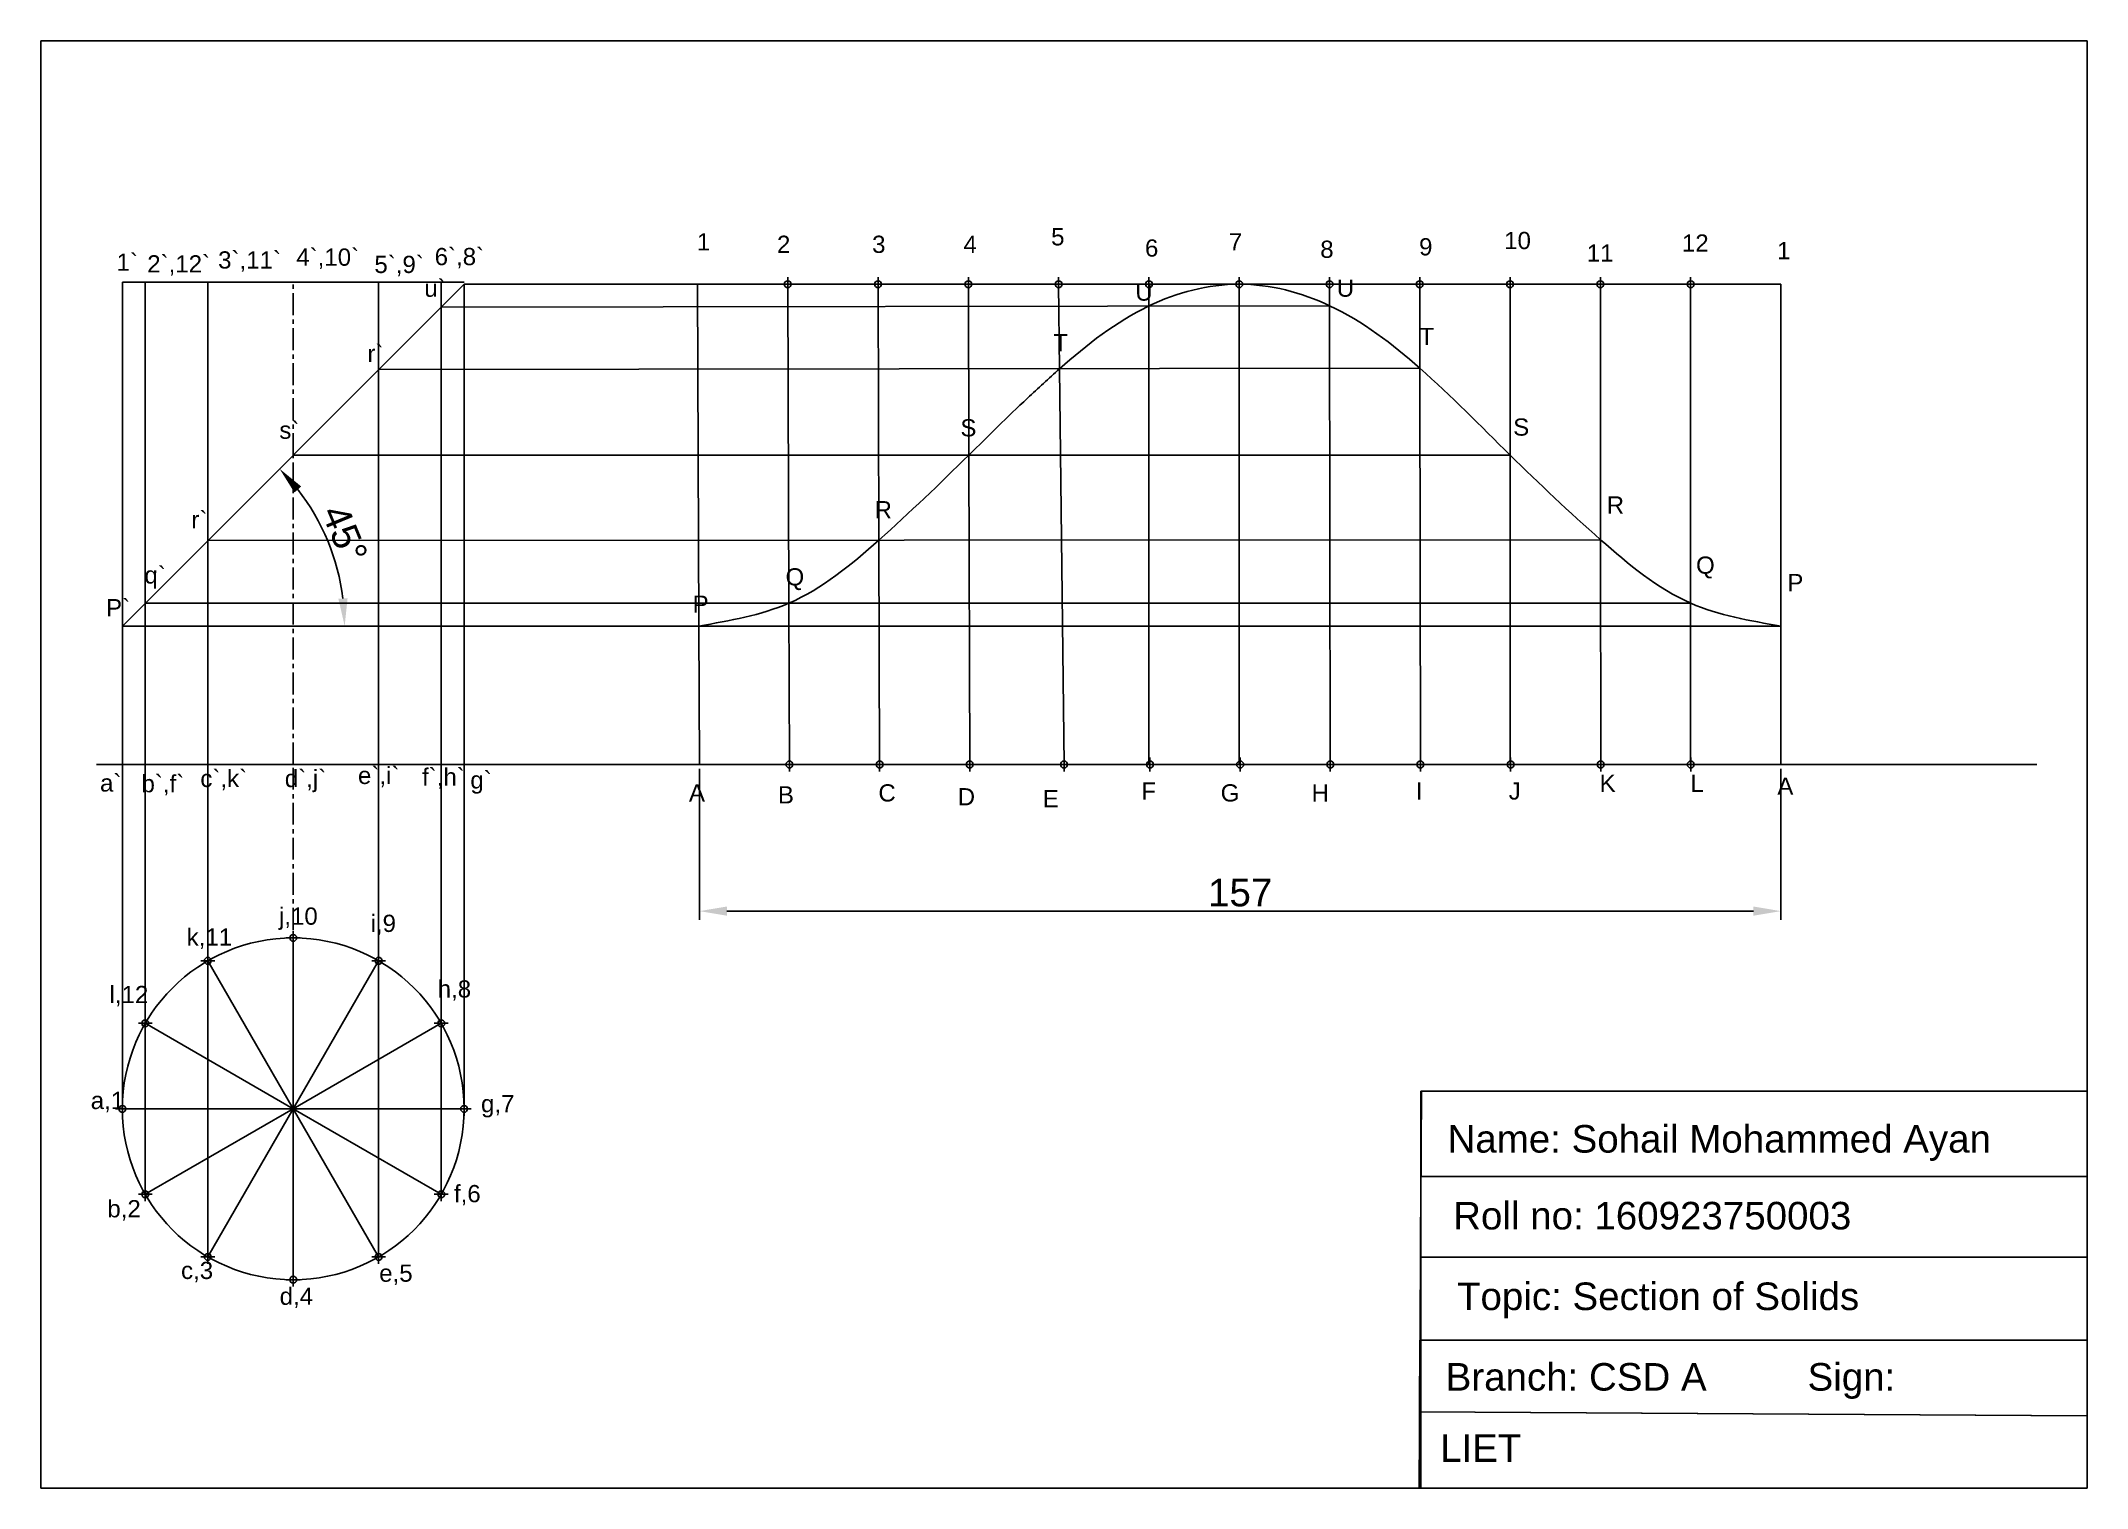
# Model space of a CAD drawing. Header units: millimetres. Extents: x 0 to 297, y 0 to 210.
import ezdxf

# ---------------------------------------------------------------- set-up
doc = ezdxf.new("R2010")
doc.units = ezdxf.units.MM
doc.header["$PDMODE"] = 34
doc.header["$PDSIZE"] = -4
doc.linetypes.add('CENTER', pattern=[50.8, 31.75, -6.35, 6.35, -6.35])
doc.styles.get("Standard").update_dxf_attribs({"font": 'arial.ttf'})
doc.dimstyles.new('Annotative', dxfattribs={"dimscale": 0, "dimtxt": 4, "dimasz": 4, "dimexe": 1.25, "dimexo": 0.625, "dimtad": 1, "dimtoh": 1, "dimdec": 0, "dimtxsty": 'Standard', "dimcen": 2.5, "dimadec": 0, "dimazin": 0, "dimtfac": 1, "dimtdec": 0, "dimtmove": 0, "dimatfit": 3, "dimfxl": 1, "dimarcsym": 0})

# ---------------------------------------------------------------- blocks, each defined once
blk = doc.blocks.new('*D1')
at = {"color": 0, "lineweight": -2, "transparency": 16777216}
for p, q in [((95.57, 104.38), (95.57, 82.47)), ((252.57, 104.38), (252.57, 82.47)), ((99.57, 83.72), (248.57, 83.72))]:
    blk.add_line(p, q, dxfattribs=at)
at = {"color": 0, "transparency": 16777216}
for points in [[(99.57, 84.39), (99.57, 83.06), (95.57, 83.72)], [(248.57, 84.39), (248.57, 83.06), (252.57, 83.72)]]:
    blk.add_solid(points, dxfattribs=at)
at = {"layer": 'Defpoints', "color": 0, "transparency": 16777216}
for p in [(95.57, 105), (252.57, 105), (252.57, 83.72)]:
    blk.add_point(p, dxfattribs=at)
at = {"color": 0, "transparency": 16777216, "insert": (174.07, 86.39), "char_height": 4, "attachment_point": 5}
blk.add_mtext('157', dxfattribs=at)
blk = doc.blocks.new('*D2')
at = {"color": 0, "lineweight": -2, "transparency": 16777216}
blk.add_arc((11.82, 125.09), 32.27, 7.1058, 37.8942, dxfattribs=at)
at = {"color": 0, "transparency": 16777216}
for points in [[(36.79, 144.47), (37.78, 145.35), (34.64, 147.91)], [(44.51, 129.12), (43.18, 129.04), (44.09, 125.09)]]:
    blk.add_solid(points, dxfattribs=at)
at = {"layer": 'Defpoints', "color": 0, "transparency": 16777216}
for p in [(61.43, 174.7), (42.99, 133.44), (11.82, 125.09), (11.82, 125.09), (252.57, 125.09)]:
    blk.add_point(p, dxfattribs=at)
at = {"color": 0, "transparency": 16777216, "insert": (44.09, 138.46), "char_height": 4, "attachment_point": 5, "rotation": 292.5}
blk.add_mtext('45°', dxfattribs=at)

msp = doc.modelspace()

# ---------------------------------------------------------------- linework, layer by layer
at = {"color": 251, "true_color": 0x636466}
for p, q in [((11.82, 175), (61.43, 175)), ((11.82, 125.09), (11.82, 175)), ((15.14, 128.41), (15.14, 175)), ((24.22, 137.49), (24.22, 175)), ((49.02, 162.3), (49.02, 175)), ((58.1, 171.38), (58.1, 175)), ((61.43, 174.7), (173.93, 174.7)), ((252.57, 174.7), (95.3, 174.7)), ((95.3, 174.7), (95.49, 125.09)), ((108.4, 174.7), (108.57, 128.41)), ((121.51, 174.7), (121.63, 137.56)), ((134.62, 174.7), (134.69, 149.9)), ((147.72, 174.7), (147.86, 162.42)), ((160.83, 174.7), (160.83, 171.54)), ((187.04, 174.7), (187.04, 171.58)), ((200.14, 174.7), (200.16, 162.37)), ((213.25, 174.7), (213.25, 149.83)), ((226.35, 174.7), (226.38, 137.62)), ((239.46, 174.7), (239.46, 128.41)), ((252.57, 125.09), (252.57, 174.7)), ((58.1, 171.38), (187.04, 171.58)), ((49.02, 162.3), (200.16, 162.49)), ((36.62, 149.9), (213.25, 149.9)), ((24.22, 137.49), (226.38, 137.62)), ((15.14, 128.41), (239.46, 128.41)), ((11.82, 125.09), (252.57, 125.09)), ((11.82, 55.03), (11.82, 105)), ((15.14, 42.63), (15.14, 105)), ((24.22, 33.55), (24.22, 105)), ((49.02, 33.55), (49.02, 105)), ((58.1, 42.63), (58.1, 105)), ((61.43, 55.03), (61.43, 105))]:
    msp.add_line(p, q, dxfattribs=at)
for p, q in [((61.43, 174.7), (11.82, 125.09)), ((61.43, 105), (61.43, 174.7)), ((173.93, 174.7), (173.93, 105)), ((58.1, 105), (58.1, 171.38)), ((160.83, 171.54), (160.83, 105)), ((187.04, 171.58), (187.15, 105)), ((49.02, 105), (49.02, 162.3)), ((147.86, 162.42), (148.5, 105)), ((200.16, 162.37), (200.23, 105)), ((134.69, 149.9), (134.82, 105)), ((213.25, 149.83), (213.25, 105)), ((24.22, 105), (24.22, 137.49)), ((121.63, 137.56), (121.73, 105)), ((226.38, 137.62), (226.4, 105)), ((15.14, 105), (15.14, 128.41)), ((108.57, 128.41), (108.65, 105)), ((239.46, 128.41), (239.46, 105)), ((11.82, 105), (11.82, 125.09)), ((95.49, 125.09), (95.57, 105)), ((252.57, 105), (252.57, 125.09)), ((61.43, 105), (11.82, 105)), ((95.57, 105), (252.57, 105)), ((36.62, 55.03), (36.62, 79.84)), ((36.62, 55.03), (24.22, 76.51)), ((36.62, 55.03), (49.02, 76.51)), ((15.14, 67.44), (36.62, 55.03)), ((36.62, 55.03), (58.1, 67.44)), ((200.03, 0), (200.37, 57.62)), ((200.3, 57.62), (296.94, 57.62)), ((200.3, 57.62), (200.3, 0)), ((200.37, 57.62), (297, 57.62)), ((297, 57.62), (297, 45.23)), ((36.62, 55.03), (11.82, 55.03)), ((36.62, 55.03), (11.82, 55.03)), ((15.14, 42.63), (36.62, 55.03)), ((24.22, 33.55), (36.62, 55.03)), ((36.62, 55.03), (61.43, 55.03)), ((36.62, 55.03), (36.62, 30.23)), ((36.62, 55.03), (49.02, 33.55)), ((36.62, 55.03), (58.1, 42.63)), ((200.3, 45.23), (200.23, 33.5)), ((296.94, 45.23), (200.23, 45.23)), ((297, 45.23), (200.3, 45.23)), ((200.16, 33.5), (296.94, 33.5)), ((200.23, 33.5), (297, 33.5)), ((297, 32.94), (297, 21.44)), ((296.94, 21.44), (200.09, 21.44)), ((200.16, 21.44), (200.1, 11.07)), ((297, 21.44), (200.16, 21.44)), ((200.03, 11.07), (296.94, 10.5)), ((200.1, 11.07), (297, 10.5))]:
    msp.add_line(p, q)
at = {"color": 251, "linetype": 'CENTER', "ltscale": 0.1, "true_color": 0x636466}
for p, q in [((36.62, 149.9), (36.62, 175)), ((36.62, 30.23), (36.62, 105))]:
    msp.add_line(p, q, dxfattribs=at)
at = {"linetype": 'CENTER', "ltscale": 0.1}
msp.add_line((36.62, 105), (36.62, 149.9), dxfattribs=at)
at = {"color": 1}
for q in [(8.08, 105), (289.73, 105)]:
    msp.add_line((148.5, 105), q, dxfattribs=at)
msp.add_lwpolyline([(0, 0), (297, 0), (297, 210), (0, 210)], close=True)
msp.add_circle((36.62, 55.03), 24.8)
for points, knots in [([(143.19, 158.16), (144.72, 159.6), (150.18, 164.61), (159.59, 172.07), (173.93, 175.9), (188.29, 172.08), (201.01, 162.29), (213.13, 149.83), (225.69, 138.01), (238.2, 127.54), (248.05, 125.86), (252.57, 125.09)], [59.27887, 59.27887, 59.27887, 59.27887, 65.581302, 81.433582, 94.914588, 108.390696, 124.349921, 142.515382, 160.487914, 176.48556, 190.005888, 190.005888, 190.005888, 190.005888]), ([(95.49, 125.09), (99.99, 125.87), (109.81, 127.56), (122.37, 137.91), (133.25, 148.45), (140.31, 155.44), (143.19, 158.16)], [0, 0, 0, 0, 13.493696, 29.436377, 47.402995, 59.27887, 59.27887, 59.27887, 59.27887])]:
    msp.add_open_spline(points, degree=3, knots=knots)
for p in [(108.4, 174.7), (121.51, 174.7), (134.62, 174.7), (147.72, 174.7), (160.83, 174.7), (173.93, 174.7), (187.04, 174.7), (200.14, 174.7), (213.25, 174.7), (226.35, 174.7), (239.46, 174.7), (108.65, 105), (121.73, 105), (134.82, 105), (148.5, 105), (160.98, 105), (174.07, 105), (187.15, 105), (200.23, 105), (213.32, 105), (226.4, 105), (239.48, 105), (36.62, 79.84), (24.22, 76.51), (49.02, 76.51), (15.14, 67.44), (58.1, 67.44), (11.82, 55.03), (61.43, 55.03), (15.14, 42.63), (58.1, 42.63), (24.22, 33.55), (49.02, 33.55), (36.62, 30.23)]:
    msp.add_point(p)

# ---------------------------------------------------------------- texts
for s, p in [('1', (95.22, 179.6)), ('2', (106.84, 179.24)), ('3', (120.65, 179.24)), ('4', (133.91, 179.24)), ('5', (146.63, 180.33)), ('6', (160.25, 178.7)), ('7', (172.43, 179.6)), ('9', (200.04, 178.88)), ('10', (212.39, 179.79)), ('12', (238.19, 179.42)), ('1`', (10.98, 176.65)), ('2`,12`', (15.43, 176.4)), ('3`,11`', (25.72, 176.97)), ('4`,10`', (37.06, 177.38)), ('5`,9`', (48.4, 176.32)), ('6`,8`', (57.15, 177.46)), ('8', (185.69, 178.52)), ('11', (224.38, 177.97)), ('1', (252, 178.33)), ('u`', (55.65, 172.87)), ('U', (188.09, 172.88)), ('U', (158.85, 172.31)), ('T', (146.95, 164.95)), ('T', (200.1, 165.86)), ('r`', (47.4, 163.39)), ('s`', (34.61, 152.27)), ('S', (133.46, 152.61)), ('S', (213.7, 152.72)), ('R', (121, 140.72)), ('R', (227.27, 141.42)), ('r`', (21.83, 139.28)), ('q`', (15.02, 131.25)), ('Q', (240.24, 132.68)), ('Q', (108.08, 130.98)), ('P', (253.49, 130.15)), ('P`', (9.45, 126.51)), ('P', (94.59, 127.01)), ('c`,k`', (23.14, 101.73)), ('d`,j`', (35.4, 101.73)), ('e`,i`', (46.02, 102.17)), ('f`,h`', (55.32, 101.95)), ('g`', (62.33, 101.51)), ('a`', (8.58, 101.07)), ('b`,f`', (14.6, 100.97)), ('A', (94.06, 99.63)), ('B', (106.97, 99.35)), ('C', (121.56, 99.63)), ('D', (133.07, 99.07)), ('E', (145.42, 98.79)), ('F', (159.73, 99.91)), ('G', (171.24, 99.63)), ('H', (184.43, 99.63)), ('I', (199.58, 99.91)), ('J', (213.05, 99.91)), ('K', (226.24, 101.03)), ('L', (239.43, 101.03)), ('A', (252.04, 100.61)), ('j,10', (34.55, 81.75)), ('i,9', (47.85, 80.7)), ('k,11', (21.15, 78.71)), ('l,12', (9.96, 70.37)), ('h,8', (57.59, 71.18)), ('a,1', (7.23, 55)), ('g,7', (63.88, 54.53)), ('b,2', (9.64, 39.29)), ('f,6', (59.95, 41.48)), ('c,3', (20.34, 30.34)), ('e,5', (49.1, 29.94)), ('d,4', (34.65, 26.59))]:
    msp.add_text(s, height=2.5).set_placement(p)
at = {"linetype": 'CENTER'}
for s, p in [('Name: Sohail Mohammed Ayan', (204.17, 48.68)), ('Roll no: 160923750003', (204.99, 37.53)), ('Topic: Section of Solids', (205.54, 25.83)), ('Branch: CSD A', (203.9, 14.14)), ('Sign:', (256.43, 14.14)), ('LIET', (203.09, 3.8))]:
    msp.add_text(s, height=4, dxfattribs=at).set_placement(p)

# ---------------------------------------------------------------- dimensions: what is measured, and where the dimension line sits
at = {"color": 9, "true_color": 0xc7c8ca}
dim = msp.add_angular_dim_2l(base=(42.99, 133.44), line1=((11.82, 125.09), (252.57, 125.09)), line2=((61.43, 174.7), (11.82, 125.09)), dimstyle='Annotative', override={"dimscale": 0}, dxfattribs=at)
dim.commit()
dim.dimension.update_dxf_attribs({"geometry": '*D2', "text_midpoint": (44.09, 138.46)})
dim = msp.add_linear_dim(base=(252.57, 83.72), p1=(95.57, 105), p2=(252.57, 105), dimstyle='Annotative', dxfattribs=at)
dim.commit()
dim.dimension.update_dxf_attribs({"geometry": '*D1', "text_midpoint": (174.07, 86.39)})

doc.saveas('drawing.dxf')
